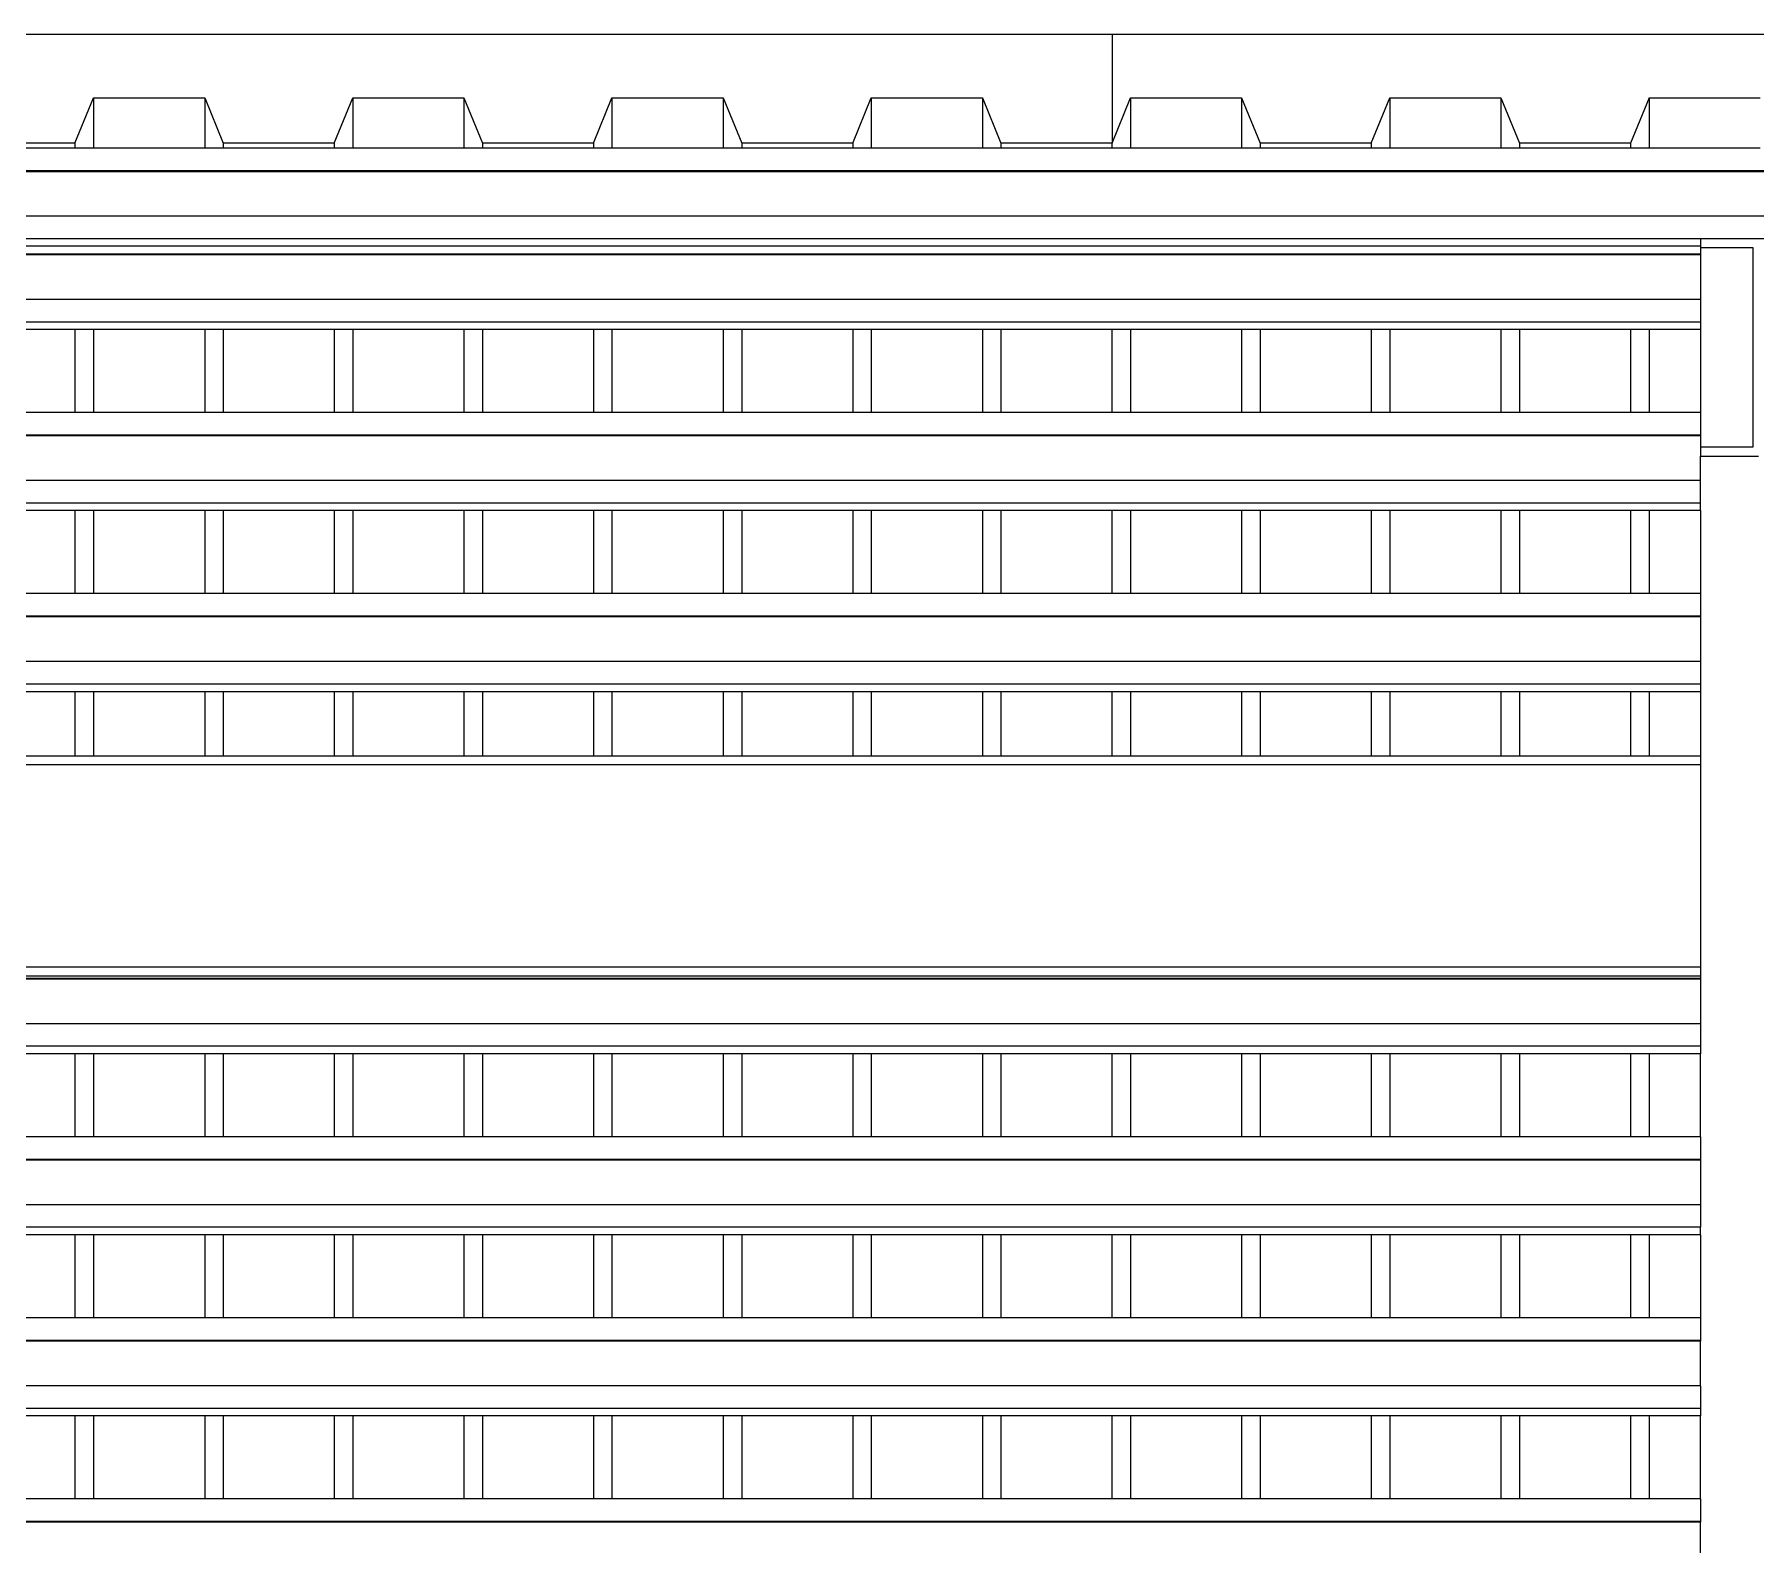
# Model space of a CAD drawing. Header units: metres. Extents: x -59 to 59, y -13 to 12.
# Drawn here: x 25.344 to 27.219, y 10.822 to 12.467 of the extents above; entities that cross this region are included whole.
import ezdxf

# ---------------------------------------------------------------- set-up
doc = ezdxf.new("R2010")
doc.units = ezdxf.units.M

msp = doc.modelspace()

# ---------------------------------------------------------------- linework, layer by layer
for p, q in [((26.5177, 12.467), (23.5304, 12.467)), ((26.5177, 12.467), (26.5177, 12.3487)), ((29.6243, 12.467), (26.5177, 12.467)), ((25.388, 12.3487), (25.4082, 12.398)), ((25.4082, 12.398), (25.4082, 12.343)), ((25.4082, 12.398), (25.5293, 12.398)), ((25.5293, 12.398), (25.5293, 12.343)), ((25.5293, 12.398), (25.5494, 12.3487)), ((25.6705, 12.3487), (25.6906, 12.398)), ((25.6906, 12.398), (25.6906, 12.343)), ((25.6906, 12.398), (25.8117, 12.398)), ((25.8117, 12.398), (25.8117, 12.343)), ((25.8117, 12.398), (25.8318, 12.3487)), ((25.9529, 12.3487), (25.973, 12.398)), ((25.973, 12.398), (25.973, 12.343)), ((25.973, 12.398), (26.0941, 12.398)), ((26.0941, 12.398), (26.0941, 12.343)), ((26.0941, 12.398), (26.1143, 12.3487)), ((26.2353, 12.3487), (26.2555, 12.398)), ((26.2555, 12.398), (26.2555, 12.343)), ((26.2555, 12.398), (26.3765, 12.398)), ((26.3765, 12.398), (26.3765, 12.343)), ((26.3765, 12.398), (26.3967, 12.3487)), ((26.5177, 12.3487), (26.5379, 12.398)), ((26.5379, 12.398), (26.6589, 12.398)), ((26.5379, 12.398), (26.5379, 12.343)), ((26.6589, 12.398), (26.6791, 12.3487)), ((26.6589, 12.398), (26.6589, 12.343)), ((26.8001, 12.3487), (26.8203, 12.398)), ((26.8203, 12.398), (26.9413, 12.398)), ((26.8203, 12.398), (26.8203, 12.343)), ((26.9413, 12.398), (26.9615, 12.3487)), ((26.9413, 12.398), (26.9413, 12.343)), ((27.1027, 12.398), (27.0825, 12.3487)), ((27.1027, 12.398), (27.1027, 12.343)), ((27.1027, 12.398), (27.2237, 12.398)), ((25.388, 12.3487), (25.267, 12.3487)), ((25.388, 12.343), (25.267, 12.343)), ((25.388, 12.3487), (25.388, 12.343)), ((25.4082, 12.343), (25.388, 12.343)), ((25.5293, 12.343), (25.4082, 12.343)), ((25.5494, 12.343), (25.5293, 12.343)), ((25.5494, 12.3487), (25.5494, 12.343)), ((25.6705, 12.3487), (25.5494, 12.3487)), ((25.6705, 12.343), (25.5494, 12.343)), ((25.6705, 12.3487), (25.6705, 12.343)), ((25.6906, 12.343), (25.6705, 12.343)), ((25.8117, 12.343), (25.6906, 12.343)), ((25.8318, 12.343), (25.8117, 12.343)), ((25.8318, 12.3487), (25.8318, 12.343)), ((25.9529, 12.3487), (25.8318, 12.3487)), ((25.9529, 12.343), (25.8318, 12.343)), ((25.9529, 12.3487), (25.9529, 12.343)), ((25.973, 12.343), (25.9529, 12.343)), ((26.0941, 12.343), (25.973, 12.343)), ((26.1143, 12.343), (26.0941, 12.343)), ((26.1143, 12.3487), (26.1143, 12.343)), ((26.2353, 12.3487), (26.1143, 12.3487)), ((26.2353, 12.343), (26.1143, 12.343)), ((26.2353, 12.3487), (26.2353, 12.343)), ((26.2555, 12.343), (26.2353, 12.343)), ((26.3765, 12.343), (26.2555, 12.343)), ((26.3967, 12.343), (26.3765, 12.343)), ((26.3967, 12.3487), (26.3967, 12.343)), ((26.5177, 12.3487), (26.3967, 12.3487)), ((26.5177, 12.343), (26.3967, 12.343)), ((26.5177, 12.343), (26.5177, 12.3487)), ((26.5379, 12.343), (26.5177, 12.343)), ((26.6589, 12.343), (26.5379, 12.343)), ((26.6791, 12.343), (26.6589, 12.343)), ((26.8001, 12.3487), (26.6791, 12.3487)), ((26.6791, 12.3487), (26.6791, 12.343)), ((26.8001, 12.343), (26.6791, 12.343)), ((26.8001, 12.3487), (26.8001, 12.343)), ((26.8203, 12.343), (26.8001, 12.343)), ((26.9413, 12.343), (26.8203, 12.343)), ((26.9615, 12.343), (26.9413, 12.343)), ((27.0825, 12.3487), (26.9615, 12.3487)), ((26.9615, 12.3487), (26.9615, 12.343)), ((27.0825, 12.343), (26.9615, 12.343)), ((27.0825, 12.3487), (27.0825, 12.343)), ((27.1027, 12.343), (27.0825, 12.343)), ((27.2237, 12.343), (27.1027, 12.343)), ((38.5288, 12.3184), (23.5288, 12.3184)), ((38.5288, 12.3175), (23.5288, 12.3175)), ((38.5288, 12.2691), (23.5288, 12.2691)), ((27.1588, 12.2444), (23.5288, 12.2444)), ((27.2788, 12.2444), (27.1588, 12.2444)), ((27.1588, 12.2444), (27.1588, 12.2362)), ((27.1588, 12.2362), (23.5288, 12.2362)), ((27.1588, 12.2277), (23.5288, 12.2277)), ((27.1588, 12.2268), (23.5288, 12.2268)), ((27.1588, 12.2362), (27.1588, 12.2347)), ((27.1588, 12.2347), (27.2157, 12.2347)), ((27.1588, 12.2347), (27.1588, 12.2277)), ((27.1588, 12.2277), (27.1588, 12.2268)), ((27.1588, 12.2268), (27.1588, 12.1783)), ((27.2157, 12.2347), (27.2157, 12.0173)), ((27.1588, 12.1783), (23.5288, 12.1783)), ((27.1588, 12.1783), (27.1588, 12.1537)), ((27.1588, 12.1537), (23.5288, 12.1537)), ((27.1588, 12.1537), (27.1588, 12.1455)), ((25.388, 12.1455), (25.267, 12.1455)), ((25.388, 12.1455), (25.388, 12.055)), ((25.4082, 12.1455), (25.388, 12.1455)), ((25.4082, 12.1455), (25.4082, 12.055)), ((25.5293, 12.1455), (25.4082, 12.1455)), ((25.5293, 12.1455), (25.5293, 12.055)), ((25.5494, 12.1455), (25.5293, 12.1455)), ((25.5494, 12.1455), (25.5494, 12.055)), ((25.6705, 12.1455), (25.5494, 12.1455)), ((25.6705, 12.1455), (25.6705, 12.055)), ((25.6906, 12.1455), (25.6705, 12.1455)), ((25.6906, 12.1455), (25.6906, 12.055)), ((25.8117, 12.1455), (25.6906, 12.1455)), ((25.8117, 12.1455), (25.8117, 12.055)), ((25.8318, 12.1455), (25.8117, 12.1455)), ((25.8318, 12.1455), (25.8318, 12.055)), ((25.9529, 12.1455), (25.8318, 12.1455)), ((25.9529, 12.1455), (25.9529, 12.055)), ((25.973, 12.1455), (25.9529, 12.1455)), ((25.973, 12.1455), (25.973, 12.055)), ((26.0941, 12.1455), (25.973, 12.1455)), ((26.0941, 12.1455), (26.0941, 12.055)), ((26.1143, 12.1455), (26.0941, 12.1455)), ((26.1143, 12.1455), (26.1143, 12.055)), ((26.2353, 12.1455), (26.1143, 12.1455)), ((26.2353, 12.1455), (26.2353, 12.055)), ((26.2555, 12.1455), (26.2353, 12.1455)), ((26.2555, 12.1455), (26.2555, 12.055)), ((26.3765, 12.1455), (26.2555, 12.1455)), ((26.3765, 12.1455), (26.3765, 12.055)), ((26.3967, 12.1455), (26.3765, 12.1455)), ((26.3967, 12.1455), (26.3967, 12.055)), ((26.5177, 12.1455), (26.3967, 12.1455)), ((26.5177, 12.055), (26.5177, 12.1455)), ((26.5379, 12.1455), (26.5177, 12.1455)), ((26.5379, 12.1455), (26.5379, 12.055)), ((26.6589, 12.1455), (26.5379, 12.1455)), ((26.6589, 12.1455), (26.6589, 12.055)), ((26.6791, 12.1455), (26.6589, 12.1455)), ((26.6791, 12.1455), (26.6791, 12.055)), ((26.8001, 12.1455), (26.6791, 12.1455)), ((26.8001, 12.1455), (26.8001, 12.055)), ((26.8203, 12.1455), (26.8001, 12.1455)), ((26.8203, 12.1455), (26.8203, 12.055)), ((26.9413, 12.1455), (26.8203, 12.1455)), ((26.9413, 12.1455), (26.9413, 12.055)), ((26.9615, 12.1455), (26.9413, 12.1455)), ((26.9615, 12.1455), (26.9615, 12.055)), ((27.0825, 12.1455), (26.9615, 12.1455)), ((27.0825, 12.1455), (27.0825, 12.055)), ((27.1027, 12.1455), (27.0825, 12.1455)), ((27.1027, 12.1455), (27.1027, 12.055)), ((27.1588, 12.1455), (27.1027, 12.1455)), ((27.1588, 12.1455), (27.1588, 12.055)), ((25.388, 12.055), (25.267, 12.055)), ((25.4082, 12.055), (25.388, 12.055)), ((25.5293, 12.055), (25.4082, 12.055)), ((25.5494, 12.055), (25.5293, 12.055)), ((25.6705, 12.055), (25.5494, 12.055)), ((25.6906, 12.055), (25.6705, 12.055)), ((25.8117, 12.055), (25.6906, 12.055)), ((25.8318, 12.055), (25.8117, 12.055)), ((25.9529, 12.055), (25.8318, 12.055)), ((25.973, 12.055), (25.9529, 12.055)), ((26.0941, 12.055), (25.973, 12.055)), ((26.1143, 12.055), (26.0941, 12.055)), ((26.2353, 12.055), (26.1143, 12.055)), ((26.2555, 12.055), (26.2353, 12.055)), ((26.3765, 12.055), (26.2555, 12.055)), ((26.3967, 12.055), (26.3765, 12.055)), ((26.5177, 12.055), (26.3967, 12.055)), ((26.5379, 12.055), (26.5177, 12.055)), ((26.6589, 12.055), (26.5379, 12.055)), ((26.6791, 12.055), (26.6589, 12.055)), ((26.8001, 12.055), (26.6791, 12.055)), ((26.8203, 12.055), (26.8001, 12.055)), ((26.9413, 12.055), (26.8203, 12.055)), ((26.9615, 12.055), (26.9413, 12.055)), ((27.0825, 12.055), (26.9615, 12.055)), ((27.1027, 12.055), (27.0825, 12.055)), ((27.1588, 12.055), (27.1027, 12.055)), ((27.1588, 12.055), (27.1588, 12.0304)), ((27.1588, 12.0304), (23.5288, 12.0304)), ((27.1588, 12.0296), (23.5288, 12.0296)), ((27.1588, 12.0304), (27.1588, 12.0296)), ((27.1588, 12.0296), (27.1588, 12.0173)), ((27.1588, 12.0173), (27.1588, 12.0077)), ((27.2157, 12.0173), (27.1588, 12.0173)), ((27.1588, 12.0077), (27.2157, 12.0077)), ((27.1588, 12.0077), (27.1588, 12.0074)), ((27.1588, 12.0074), (27.2157, 12.0074)), ((27.1588, 11.9811), (27.1588, 12.0074)), ((27.1588, 12.0074), (27.1588, 12.0074)), ((27.2157, 12.0077), (27.2157, 12.0074)), ((27.2157, 12.0077), (27.2219, 12.0077)), ((27.2157, 12.0074), (27.2219, 12.0074)), ((27.1588, 11.9811), (23.5288, 11.9811)), ((27.1588, 11.9564), (27.1588, 11.9811)), ((27.1588, 11.9564), (23.5288, 11.9564)), ((25.388, 11.9482), (25.267, 11.9482)), ((25.388, 11.9482), (25.388, 11.8578)), ((25.4082, 11.9482), (25.388, 11.9482)), ((25.4082, 11.9482), (25.4082, 11.8578)), ((25.5293, 11.9482), (25.4082, 11.9482)), ((25.5293, 11.9482), (25.5293, 11.8578)), ((25.5494, 11.9482), (25.5293, 11.9482)), ((25.5494, 11.9482), (25.5494, 11.8578)), ((25.6705, 11.9482), (25.5494, 11.9482)), ((25.6705, 11.9482), (25.6705, 11.8578)), ((25.6906, 11.9482), (25.6705, 11.9482)), ((25.6906, 11.9482), (25.6906, 11.8578)), ((25.8117, 11.9482), (25.6906, 11.9482)), ((25.8117, 11.9482), (25.8117, 11.8578)), ((25.8318, 11.9482), (25.8117, 11.9482)), ((25.8318, 11.9482), (25.8318, 11.8578)), ((25.9529, 11.9482), (25.8318, 11.9482)), ((25.9529, 11.9482), (25.9529, 11.8578)), ((25.973, 11.9482), (25.9529, 11.9482)), ((25.973, 11.9482), (25.973, 11.8578)), ((26.0941, 11.9482), (25.973, 11.9482)), ((26.0941, 11.9482), (26.0941, 11.8578)), ((26.1143, 11.9482), (26.0941, 11.9482)), ((26.1143, 11.9482), (26.1143, 11.8578)), ((26.2353, 11.9482), (26.1143, 11.9482)), ((26.2353, 11.9482), (26.2353, 11.8578)), ((26.2555, 11.9482), (26.2353, 11.9482)), ((26.2555, 11.9482), (26.2555, 11.8578)), ((26.3765, 11.9482), (26.2555, 11.9482)), ((26.3765, 11.9482), (26.3765, 11.8578)), ((26.3967, 11.9482), (26.3765, 11.9482)), ((26.3967, 11.9482), (26.3967, 11.8578)), ((26.5177, 11.9482), (26.3967, 11.9482)), ((26.5177, 11.8578), (26.5177, 11.9482)), ((26.5379, 11.9482), (26.5177, 11.9482)), ((26.5379, 11.9482), (26.5379, 11.8578)), ((26.6589, 11.9482), (26.5379, 11.9482)), ((26.6589, 11.9482), (26.6589, 11.8578)), ((26.6791, 11.9482), (26.6589, 11.9482)), ((26.6791, 11.9482), (26.6791, 11.8578)), ((26.8001, 11.9482), (26.6791, 11.9482)), ((26.8001, 11.9482), (26.8001, 11.8578)), ((26.8203, 11.9482), (26.8001, 11.9482)), ((26.8203, 11.9482), (26.8203, 11.8578)), ((26.9413, 11.9482), (26.8203, 11.9482)), ((26.9413, 11.9482), (26.9413, 11.8578)), ((26.9615, 11.9482), (26.9413, 11.9482)), ((26.9615, 11.9482), (26.9615, 11.8578)), ((27.0825, 11.9482), (26.9615, 11.9482)), ((27.0825, 11.9482), (27.0825, 11.8578)), ((27.1027, 11.9482), (27.0825, 11.9482)), ((27.1027, 11.9482), (27.1027, 11.8578)), ((27.1588, 11.9482), (27.1027, 11.9482)), ((27.1588, 11.9482), (27.1588, 11.9564)), ((27.1588, 11.9482), (27.1588, 11.8578)), ((25.388, 11.8578), (25.267, 11.8578)), ((25.4082, 11.8578), (25.388, 11.8578)), ((25.5293, 11.8578), (25.4082, 11.8578)), ((25.5494, 11.8578), (25.5293, 11.8578)), ((25.6705, 11.8578), (25.5494, 11.8578)), ((25.6906, 11.8578), (25.6705, 11.8578)), ((25.8117, 11.8578), (25.6906, 11.8578)), ((25.8318, 11.8578), (25.8117, 11.8578)), ((25.9529, 11.8578), (25.8318, 11.8578)), ((25.973, 11.8578), (25.9529, 11.8578)), ((26.0941, 11.8578), (25.973, 11.8578)), ((26.1143, 11.8578), (26.0941, 11.8578)), ((26.2353, 11.8578), (26.1143, 11.8578)), ((26.2555, 11.8578), (26.2353, 11.8578)), ((26.3765, 11.8578), (26.2555, 11.8578)), ((26.3967, 11.8578), (26.3765, 11.8578)), ((26.5177, 11.8578), (26.3967, 11.8578)), ((26.5379, 11.8578), (26.5177, 11.8578)), ((26.6589, 11.8578), (26.5379, 11.8578)), ((26.6791, 11.8578), (26.6589, 11.8578)), ((26.8001, 11.8578), (26.6791, 11.8578)), ((26.8203, 11.8578), (26.8001, 11.8578)), ((26.9413, 11.8578), (26.8203, 11.8578)), ((26.9615, 11.8578), (26.9413, 11.8578)), ((27.0825, 11.8578), (26.9615, 11.8578)), ((27.1027, 11.8578), (27.0825, 11.8578)), ((27.1588, 11.8578), (27.1027, 11.8578)), ((27.1588, 11.8578), (27.1588, 11.8331)), ((27.1588, 11.8331), (23.5288, 11.8331)), ((27.1588, 11.8323), (23.5288, 11.8323)), ((27.1588, 11.8331), (27.1588, 11.8323)), ((27.1588, 11.8323), (27.1588, 11.7838)), ((27.1588, 11.7838), (23.5288, 11.7838)), ((27.1588, 11.7838), (27.1588, 11.7591)), ((27.1588, 11.7591), (23.5288, 11.7591)), ((27.1588, 11.7591), (27.1588, 11.7509)), ((25.388, 11.7509), (25.267, 11.7509)), ((25.388, 11.7509), (25.388, 11.6812)), ((25.4082, 11.7509), (25.388, 11.7509)), ((25.4082, 11.7509), (25.4082, 11.6812)), ((25.5293, 11.7509), (25.4082, 11.7509)), ((25.5293, 11.7509), (25.5293, 11.6812)), ((25.5494, 11.7509), (25.5293, 11.7509)), ((25.5494, 11.7509), (25.5494, 11.6812)), ((25.6705, 11.7509), (25.5494, 11.7509)), ((25.6705, 11.7509), (25.6705, 11.6812)), ((25.6906, 11.7509), (25.6705, 11.7509)), ((25.6906, 11.7509), (25.6906, 11.6812)), ((25.8117, 11.7509), (25.6906, 11.7509)), ((25.8117, 11.7509), (25.8117, 11.6812)), ((25.8318, 11.7509), (25.8117, 11.7509)), ((25.8318, 11.7509), (25.8318, 11.6812)), ((25.9529, 11.7509), (25.8318, 11.7509)), ((25.9529, 11.7509), (25.9529, 11.6812)), ((25.973, 11.7509), (25.9529, 11.7509)), ((25.973, 11.7509), (25.973, 11.6812)), ((26.0941, 11.7509), (25.973, 11.7509)), ((26.0941, 11.7509), (26.0941, 11.6812)), ((26.1143, 11.7509), (26.0941, 11.7509)), ((26.1143, 11.7509), (26.1143, 11.6812)), ((26.2353, 11.7509), (26.1143, 11.7509)), ((26.2353, 11.7509), (26.2353, 11.6812)), ((26.2555, 11.7509), (26.2353, 11.7509)), ((26.2555, 11.7509), (26.2555, 11.6812)), ((26.3765, 11.7509), (26.2555, 11.7509)), ((26.3765, 11.7509), (26.3765, 11.6812)), ((26.3967, 11.7509), (26.3765, 11.7509)), ((26.3967, 11.7509), (26.3967, 11.6812)), ((26.5177, 11.7509), (26.3967, 11.7509)), ((26.5177, 11.6812), (26.5177, 11.7509)), ((26.5379, 11.7509), (26.5177, 11.7509)), ((26.5379, 11.7509), (26.5379, 11.6812)), ((26.6589, 11.7509), (26.5379, 11.7509)), ((26.6589, 11.7509), (26.6589, 11.6812)), ((26.6791, 11.7509), (26.6589, 11.7509)), ((26.6791, 11.7509), (26.6791, 11.6812)), ((26.8001, 11.7509), (26.6791, 11.7509)), ((26.8001, 11.7509), (26.8001, 11.6812)), ((26.8203, 11.7509), (26.8001, 11.7509)), ((26.8203, 11.7509), (26.8203, 11.6812)), ((26.9413, 11.7509), (26.8203, 11.7509)), ((26.9413, 11.7509), (26.9413, 11.6812)), ((26.9615, 11.7509), (26.9413, 11.7509)), ((26.9615, 11.7509), (26.9615, 11.6812)), ((27.0825, 11.7509), (26.9615, 11.7509)), ((27.0825, 11.7509), (27.0825, 11.6812)), ((27.1027, 11.7509), (27.0825, 11.7509)), ((27.1027, 11.7509), (27.1027, 11.6812)), ((27.1588, 11.7509), (27.1027, 11.7509)), ((27.1588, 11.7509), (27.1588, 11.6812)), ((23.6188, 11.6714), (27.1588, 11.6714)), ((25.267, 11.6812), (25.388, 11.6812)), ((25.388, 11.6812), (25.4082, 11.6812)), ((25.4082, 11.6812), (25.5293, 11.6812)), ((25.5293, 11.6812), (25.5494, 11.6812)), ((25.5494, 11.6812), (25.6705, 11.6812)), ((25.6705, 11.6812), (25.6906, 11.6812)), ((25.6906, 11.6812), (25.8117, 11.6812)), ((25.8117, 11.6812), (25.8318, 11.6812)), ((25.8318, 11.6812), (25.9529, 11.6812)), ((25.9529, 11.6812), (25.973, 11.6812)), ((25.973, 11.6812), (26.0941, 11.6812)), ((26.0941, 11.6812), (26.1143, 11.6812)), ((26.1143, 11.6812), (26.2353, 11.6812)), ((26.2353, 11.6812), (26.2555, 11.6812)), ((26.2555, 11.6812), (26.3765, 11.6812)), ((26.3765, 11.6812), (26.3967, 11.6812)), ((26.3967, 11.6812), (26.5177, 11.6812)), ((26.5177, 11.6812), (26.5379, 11.6812)), ((26.5379, 11.6812), (26.6589, 11.6812)), ((26.6589, 11.6812), (26.6791, 11.6812)), ((26.6791, 11.6812), (26.8001, 11.6812)), ((26.8001, 11.6812), (26.8203, 11.6812)), ((26.8203, 11.6812), (26.9413, 11.6812)), ((26.9413, 11.6812), (26.9615, 11.6812)), ((26.9615, 11.6812), (27.0825, 11.6812)), ((27.0825, 11.6812), (27.1027, 11.6812)), ((27.1027, 11.6812), (27.1588, 11.6812)), ((27.1588, 11.6812), (27.1588, 11.6714)), ((27.1588, 11.6714), (27.1588, 11.451)), ((23.6188, 11.451), (27.1588, 11.451)), ((23.6188, 11.4412), (27.1588, 11.4412)), ((27.1588, 11.4385), (23.6188, 11.4385)), ((27.1588, 11.4377), (23.6188, 11.4377)), ((27.1588, 11.451), (27.1588, 11.4412)), ((27.1588, 11.4412), (27.1588, 11.4385)), ((27.1588, 11.4385), (27.1588, 11.4377)), ((27.1588, 11.4377), (27.1588, 11.3892)), ((27.1588, 11.3892), (23.6188, 11.3892)), ((27.1588, 11.3892), (27.1588, 11.3646)), ((27.1588, 11.3646), (23.6188, 11.3646)), ((27.1588, 11.3646), (27.1588, 11.3563)), ((25.388, 11.3563), (25.267, 11.3563)), ((25.388, 11.3563), (25.388, 11.2659)), ((25.4082, 11.3563), (25.388, 11.3563)), ((25.4082, 11.3563), (25.4082, 11.2659)), ((25.5293, 11.3563), (25.4082, 11.3563)), ((25.5293, 11.3563), (25.5293, 11.2659)), ((25.5494, 11.3563), (25.5293, 11.3563)), ((25.5494, 11.3563), (25.5494, 11.2659)), ((25.6705, 11.3563), (25.5494, 11.3563)), ((25.6705, 11.3563), (25.6705, 11.2659)), ((25.6906, 11.3563), (25.6705, 11.3563)), ((25.6906, 11.3563), (25.6906, 11.2659)), ((25.8117, 11.3563), (25.6906, 11.3563)), ((25.8117, 11.3563), (25.8117, 11.2659)), ((25.8318, 11.3563), (25.8117, 11.3563)), ((25.8318, 11.3563), (25.8318, 11.2659)), ((25.9529, 11.3563), (25.8318, 11.3563)), ((25.9529, 11.3563), (25.9529, 11.2659)), ((25.973, 11.3563), (25.9529, 11.3563)), ((25.973, 11.3563), (25.973, 11.2659)), ((26.0941, 11.3563), (25.973, 11.3563)), ((26.0941, 11.3563), (26.0941, 11.2659)), ((26.1143, 11.3563), (26.0941, 11.3563)), ((26.1143, 11.3563), (26.1143, 11.2659)), ((26.2353, 11.3563), (26.1143, 11.3563)), ((26.2353, 11.3563), (26.2353, 11.2659)), ((26.2555, 11.3563), (26.2353, 11.3563)), ((26.2555, 11.3563), (26.2555, 11.2659)), ((26.3765, 11.3563), (26.2555, 11.3563)), ((26.3765, 11.3563), (26.3765, 11.2659)), ((26.3967, 11.3563), (26.3765, 11.3563)), ((26.3967, 11.3563), (26.3967, 11.2659)), ((26.5177, 11.3563), (26.3967, 11.3563)), ((26.5177, 11.2659), (26.5177, 11.3563)), ((26.5379, 11.3563), (26.5177, 11.3563)), ((26.5379, 11.3563), (26.5379, 11.2659)), ((26.6589, 11.3563), (26.5379, 11.3563)), ((26.6589, 11.3563), (26.6589, 11.2659)), ((26.6791, 11.3563), (26.6589, 11.3563)), ((26.6791, 11.3563), (26.6791, 11.2659)), ((26.8001, 11.3563), (26.6791, 11.3563)), ((26.8001, 11.3563), (26.8001, 11.2659)), ((26.8203, 11.3563), (26.8001, 11.3563)), ((26.8203, 11.3563), (26.8203, 11.2659)), ((26.9413, 11.3563), (26.8203, 11.3563)), ((26.9413, 11.3563), (26.9413, 11.2659)), ((26.9615, 11.3563), (26.9413, 11.3563)), ((26.9615, 11.3563), (26.9615, 11.2659)), ((27.0825, 11.3563), (26.9615, 11.3563)), ((27.0825, 11.3563), (27.0825, 11.2659)), ((27.1027, 11.3563), (27.0825, 11.3563)), ((27.1027, 11.3563), (27.1027, 11.2659)), ((27.1588, 11.3563), (27.1027, 11.3563)), ((27.1588, 11.2659), (27.1588, 11.3563)), ((25.388, 11.2659), (25.267, 11.2659)), ((25.4082, 11.2659), (25.388, 11.2659)), ((25.5293, 11.2659), (25.4082, 11.2659)), ((25.5494, 11.2659), (25.5293, 11.2659)), ((25.6705, 11.2659), (25.5494, 11.2659)), ((25.6906, 11.2659), (25.6705, 11.2659)), ((25.8117, 11.2659), (25.6906, 11.2659)), ((25.8318, 11.2659), (25.8117, 11.2659)), ((25.9529, 11.2659), (25.8318, 11.2659)), ((25.973, 11.2659), (25.9529, 11.2659)), ((26.0941, 11.2659), (25.973, 11.2659)), ((26.1143, 11.2659), (26.0941, 11.2659)), ((26.2353, 11.2659), (26.1143, 11.2659)), ((26.2555, 11.2659), (26.2353, 11.2659)), ((26.3765, 11.2659), (26.2555, 11.2659)), ((26.3967, 11.2659), (26.3765, 11.2659)), ((26.5177, 11.2659), (26.3967, 11.2659)), ((26.5379, 11.2659), (26.5177, 11.2659)), ((26.6589, 11.2659), (26.5379, 11.2659)), ((26.6791, 11.2659), (26.6589, 11.2659)), ((26.8001, 11.2659), (26.6791, 11.2659)), ((26.8203, 11.2659), (26.8001, 11.2659)), ((26.9413, 11.2659), (26.8203, 11.2659)), ((26.9615, 11.2659), (26.9413, 11.2659)), ((27.0825, 11.2659), (26.9615, 11.2659)), ((27.1027, 11.2659), (27.0825, 11.2659)), ((27.1588, 11.2659), (27.1027, 11.2659)), ((27.1588, 11.2659), (27.1588, 11.2413)), ((27.1588, 11.2413), (23.6188, 11.2413)), ((27.1588, 11.2404), (23.6188, 11.2404)), ((27.1588, 11.2413), (27.1588, 11.2404)), ((27.1588, 11.2404), (27.1588, 11.1919)), ((27.1588, 11.1919), (23.6188, 11.1919)), ((27.1588, 11.1919), (27.1588, 11.1673)), ((27.1588, 11.1673), (23.6188, 11.1673)), ((25.388, 11.1591), (25.267, 11.1591)), ((25.388, 11.1591), (25.388, 11.0686)), ((25.4082, 11.1591), (25.388, 11.1591)), ((25.4082, 11.1591), (25.4082, 11.0686)), ((25.5293, 11.1591), (25.4082, 11.1591)), ((25.5293, 11.1591), (25.5293, 11.0686)), ((25.5494, 11.1591), (25.5293, 11.1591)), ((25.5494, 11.1591), (25.5494, 11.0686)), ((25.6705, 11.1591), (25.5494, 11.1591)), ((25.6705, 11.1591), (25.6705, 11.0686)), ((25.6906, 11.1591), (25.6705, 11.1591)), ((25.6906, 11.1591), (25.6906, 11.0686)), ((25.8117, 11.1591), (25.6906, 11.1591)), ((25.8117, 11.1591), (25.8117, 11.0686)), ((25.8318, 11.1591), (25.8117, 11.1591)), ((25.8318, 11.1591), (25.8318, 11.0686)), ((25.9529, 11.1591), (25.8318, 11.1591)), ((25.9529, 11.1591), (25.9529, 11.0686)), ((25.973, 11.1591), (25.9529, 11.1591)), ((25.973, 11.1591), (25.973, 11.0686)), ((26.0941, 11.1591), (25.973, 11.1591)), ((26.0941, 11.1591), (26.0941, 11.0686)), ((26.1143, 11.1591), (26.0941, 11.1591)), ((26.1143, 11.1591), (26.1143, 11.0686)), ((26.2353, 11.1591), (26.1143, 11.1591)), ((26.2353, 11.1591), (26.2353, 11.0686)), ((26.2555, 11.1591), (26.2353, 11.1591)), ((26.2555, 11.1591), (26.2555, 11.0686)), ((26.3765, 11.1591), (26.2555, 11.1591)), ((26.3765, 11.1591), (26.3765, 11.0686)), ((26.3967, 11.1591), (26.3765, 11.1591)), ((26.3967, 11.1591), (26.3967, 11.0686)), ((26.5177, 11.1591), (26.3967, 11.1591)), ((26.5177, 11.0686), (26.5177, 11.1591)), ((26.5379, 11.1591), (26.5177, 11.1591)), ((26.5379, 11.1591), (26.5379, 11.0686)), ((26.6589, 11.1591), (26.5379, 11.1591)), ((26.6589, 11.1591), (26.6589, 11.0686)), ((26.6791, 11.1591), (26.6589, 11.1591)), ((26.6791, 11.1591), (26.6791, 11.0686)), ((26.8001, 11.1591), (26.6791, 11.1591)), ((26.8001, 11.1591), (26.8001, 11.0686)), ((26.8203, 11.1591), (26.8001, 11.1591)), ((26.8203, 11.1591), (26.8203, 11.0686)), ((26.9413, 11.1591), (26.8203, 11.1591)), ((26.9413, 11.1591), (26.9413, 11.0686)), ((26.9615, 11.1591), (26.9413, 11.1591)), ((26.9615, 11.1591), (26.9615, 11.0686)), ((27.0825, 11.1591), (26.9615, 11.1591)), ((27.0825, 11.1591), (27.0825, 11.0686)), ((27.1027, 11.1591), (27.0825, 11.1591)), ((27.1027, 11.1591), (27.1027, 11.0686)), ((27.1588, 11.1591), (27.1027, 11.1591)), ((27.1588, 11.1591), (27.1588, 11.1673)), ((27.1588, 11.1591), (27.1588, 11.0686)), ((25.388, 11.0686), (25.267, 11.0686)), ((25.4082, 11.0686), (25.388, 11.0686)), ((25.5293, 11.0686), (25.4082, 11.0686)), ((25.5494, 11.0686), (25.5293, 11.0686)), ((25.6705, 11.0686), (25.5494, 11.0686)), ((25.6906, 11.0686), (25.6705, 11.0686)), ((25.8117, 11.0686), (25.6906, 11.0686)), ((25.8318, 11.0686), (25.8117, 11.0686)), ((25.9529, 11.0686), (25.8318, 11.0686)), ((25.973, 11.0686), (25.9529, 11.0686)), ((26.0941, 11.0686), (25.973, 11.0686)), ((26.1143, 11.0686), (26.0941, 11.0686)), ((26.2353, 11.0686), (26.1143, 11.0686)), ((26.2555, 11.0686), (26.2353, 11.0686)), ((26.3765, 11.0686), (26.2555, 11.0686)), ((26.3967, 11.0686), (26.3765, 11.0686)), ((26.5177, 11.0686), (26.3967, 11.0686)), ((26.5379, 11.0686), (26.5177, 11.0686)), ((26.6589, 11.0686), (26.5379, 11.0686)), ((26.6791, 11.0686), (26.6589, 11.0686)), ((26.8001, 11.0686), (26.6791, 11.0686)), ((26.8203, 11.0686), (26.8001, 11.0686)), ((26.9413, 11.0686), (26.8203, 11.0686)), ((26.9615, 11.0686), (26.9413, 11.0686)), ((27.0825, 11.0686), (26.9615, 11.0686)), ((27.1027, 11.0686), (27.0825, 11.0686)), ((27.1588, 11.0686), (27.1027, 11.0686)), ((27.1588, 11.0686), (27.1588, 11.044)), ((27.1588, 11.044), (23.6188, 11.044)), ((27.1588, 11.044), (27.1588, 11.0432)), ((27.1588, 11.0432), (23.6188, 11.0432)), ((27.1588, 10.9947), (27.1588, 11.0432)), ((27.1588, 10.9947), (23.6188, 10.9947)), ((27.1588, 10.9947), (27.1588, 10.97)), ((27.1588, 10.97), (23.6188, 10.97)), ((27.1588, 10.97), (27.1588, 10.9618)), ((25.388, 10.9618), (25.267, 10.9618)), ((25.388, 10.9618), (25.388, 10.8714)), ((25.4082, 10.9618), (25.388, 10.9618)), ((25.4082, 10.9618), (25.4082, 10.8714)), ((25.5293, 10.9618), (25.4082, 10.9618)), ((25.5293, 10.9618), (25.5293, 10.8714)), ((25.5494, 10.9618), (25.5293, 10.9618)), ((25.5494, 10.9618), (25.5494, 10.8714)), ((25.6705, 10.9618), (25.5494, 10.9618)), ((25.6705, 10.9618), (25.6705, 10.8714)), ((25.6906, 10.9618), (25.6705, 10.9618)), ((25.6906, 10.9618), (25.6906, 10.8714)), ((25.8117, 10.9618), (25.6906, 10.9618)), ((25.8117, 10.9618), (25.8117, 10.8714)), ((25.8318, 10.9618), (25.8117, 10.9618)), ((25.8318, 10.9618), (25.8318, 10.8714)), ((25.9529, 10.9618), (25.8318, 10.9618)), ((25.9529, 10.9618), (25.9529, 10.8714)), ((25.973, 10.9618), (25.9529, 10.9618)), ((25.973, 10.9618), (25.973, 10.8714)), ((26.0941, 10.9618), (25.973, 10.9618)), ((26.0941, 10.9618), (26.0941, 10.8714)), ((26.1143, 10.9618), (26.0941, 10.9618)), ((26.1143, 10.9618), (26.1143, 10.8714)), ((26.2353, 10.9618), (26.1143, 10.9618)), ((26.2353, 10.9618), (26.2353, 10.8714)), ((26.2555, 10.9618), (26.2353, 10.9618)), ((26.2555, 10.9618), (26.2555, 10.8714)), ((26.3765, 10.9618), (26.2555, 10.9618)), ((26.3765, 10.9618), (26.3765, 10.8714)), ((26.3967, 10.9618), (26.3765, 10.9618)), ((26.3967, 10.9618), (26.3967, 10.8714)), ((26.5177, 10.9618), (26.3967, 10.9618)), ((26.5177, 10.8714), (26.5177, 10.9618)), ((26.5379, 10.9618), (26.5177, 10.9618)), ((26.5379, 10.9618), (26.5379, 10.8714)), ((26.6589, 10.9618), (26.5379, 10.9618)), ((26.6589, 10.9618), (26.6589, 10.8714)), ((26.6791, 10.9618), (26.6589, 10.9618)), ((26.6791, 10.9618), (26.6791, 10.8714)), ((26.8001, 10.9618), (26.6791, 10.9618)), ((26.8001, 10.9618), (26.8001, 10.8714)), ((26.8203, 10.9618), (26.8001, 10.9618)), ((26.8203, 10.9618), (26.8203, 10.8714)), ((26.9413, 10.9618), (26.8203, 10.9618)), ((26.9413, 10.9618), (26.9413, 10.8714)), ((26.9615, 10.9618), (26.9413, 10.9618)), ((26.9615, 10.9618), (26.9615, 10.8714)), ((27.0825, 10.9618), (26.9615, 10.9618)), ((27.0825, 10.9618), (27.0825, 10.8714)), ((27.1027, 10.9618), (27.0825, 10.9618)), ((27.1027, 10.9618), (27.1027, 10.8714)), ((27.1588, 10.9618), (27.1027, 10.9618)), ((27.1588, 10.8714), (27.1588, 10.9618)), ((25.388, 10.8714), (25.267, 10.8714)), ((25.4082, 10.8714), (25.388, 10.8714)), ((25.5293, 10.8714), (25.4082, 10.8714)), ((25.5494, 10.8714), (25.5293, 10.8714)), ((25.6705, 10.8714), (25.5494, 10.8714)), ((25.6906, 10.8714), (25.6705, 10.8714)), ((25.8117, 10.8714), (25.6906, 10.8714)), ((25.8318, 10.8714), (25.8117, 10.8714)), ((25.9529, 10.8714), (25.8318, 10.8714)), ((25.973, 10.8714), (25.9529, 10.8714)), ((26.0941, 10.8714), (25.973, 10.8714)), ((26.1143, 10.8714), (26.0941, 10.8714)), ((26.2353, 10.8714), (26.1143, 10.8714)), ((26.2555, 10.8714), (26.2353, 10.8714)), ((26.3765, 10.8714), (26.2555, 10.8714)), ((26.3967, 10.8714), (26.3765, 10.8714)), ((26.5177, 10.8714), (26.3967, 10.8714)), ((26.5379, 10.8714), (26.5177, 10.8714)), ((26.6589, 10.8714), (26.5379, 10.8714)), ((26.6791, 10.8714), (26.6589, 10.8714)), ((26.8001, 10.8714), (26.6791, 10.8714)), ((26.8203, 10.8714), (26.8001, 10.8714)), ((26.9413, 10.8714), (26.8203, 10.8714)), ((26.9615, 10.8714), (26.9413, 10.8714)), ((27.0825, 10.8714), (26.9615, 10.8714)), ((27.1027, 10.8714), (27.0825, 10.8714)), ((27.1588, 10.8714), (27.1027, 10.8714)), ((27.1588, 10.8714), (27.1588, 10.8467)), ((27.1588, 10.8467), (23.6188, 10.8467)), ((27.1588, 10.8459), (23.6188, 10.8459)), ((27.1588, 10.8467), (27.1588, 10.8459)), ((27.1588, 10.7974), (27.1588, 10.8459))]:
    msp.add_line(p, q)

doc.saveas('drawing.dxf')
